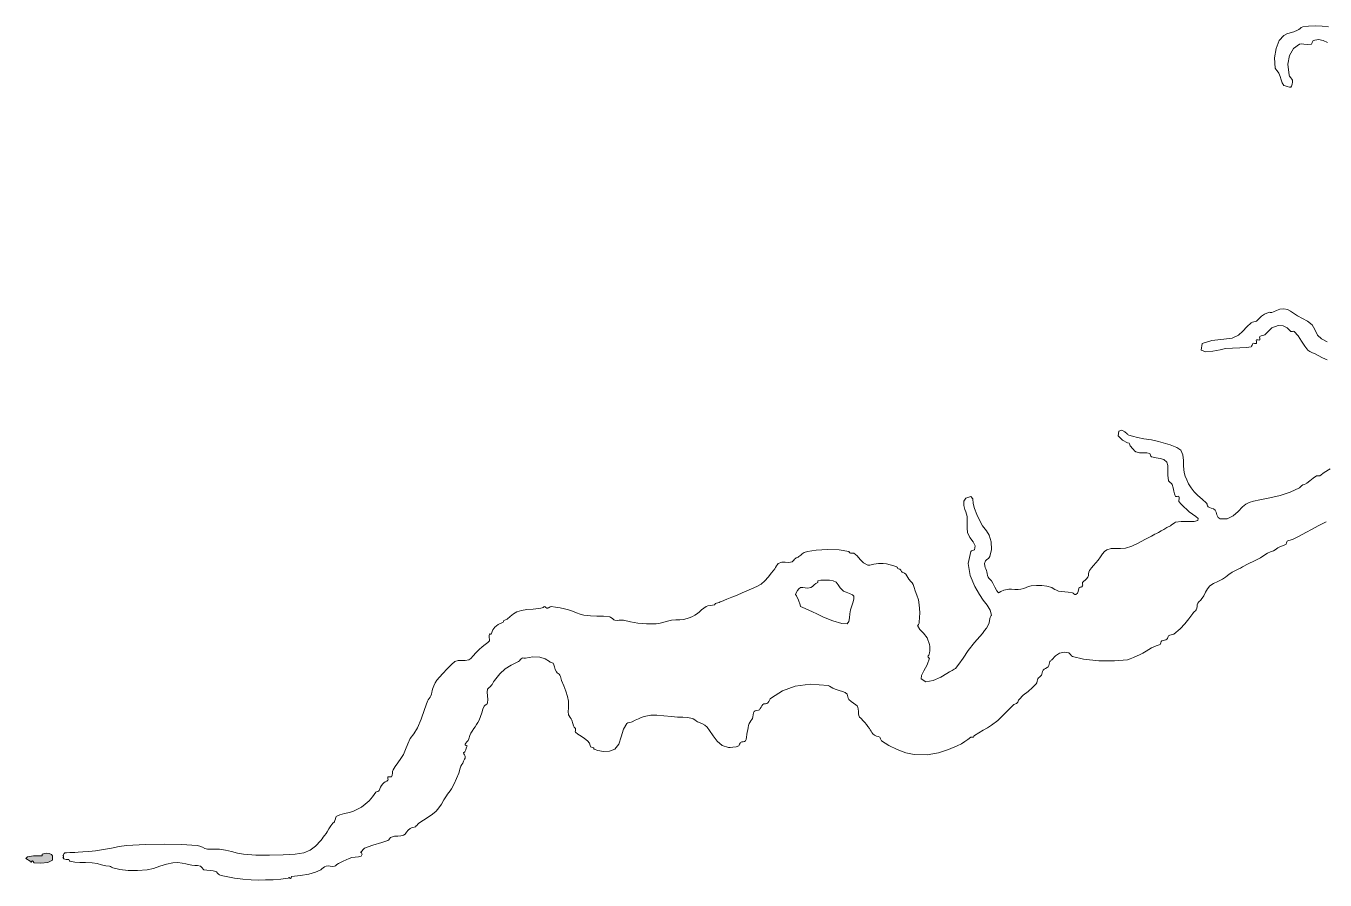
# Model space of a CAD drawing. Header units: inches. Extents: x 18 to 851, y -500 to 848.
# Drawn here: x 482.8 to 562.8, y -91.8 to -39.2 of the extents above; entities that cross this region are included whole.
import ezdxf

# ---------------------------------------------------------------- set-up
doc = ezdxf.new("R2010")
doc.units = ezdxf.units.IN
doc.header["$MEASUREMENT"] = 0
doc.layers.add('Layer 1', color=7, linetype='Continuous')

msp = doc.modelspace()

# ---------------------------------------------------------------- hatches: boundary and pattern name
at = {"layer": 'Layer 1', "true_color": 0xffffff}
msp.add_hatch(color=7, dxfattribs=at).paths.add_polyline_path([(483.798, -90.312), (483.798, -90.296), (483.797, -90.26), (483.796, -90.224), (483.798, -90.206), (484.035, -90.146), (484.224, -90.164), (484.358, -90.229), (484.433, -90.312), (484.427, -90.568), (484.143, -90.708), (483.712, -90.756), (483.269, -90.735), (483.269, -90.71), (483.244, -90.657), (483.206, -90.617), (483.162, -90.63), (483.113, -90.688), (483.099, -90.688), (483.09, -90.658), (483.057, -90.63), (482.795, -90.479), (482.897, -90.371), (483.266, -90.313)])

# ---------------------------------------------------------------- linework, layer by layer
at = {"layer": 'Layer 1', "lineweight": 0}
for points in [[(562.928, -40.249), (562.654, -40.124), (562.367, -40.052), (562.044, -40.124), (562.018, -40.163), (561.986, -40.234), (561.957, -40.304), (561.938, -40.336), (561.686, -40.364), (561.468, -40.351), (561.3, -40.33), (561.197, -40.336), (560.836, -40.613), (560.593, -41.031), (560.494, -41.578), (560.562, -42.242), (560.598, -42.308), (560.67, -42.408), (560.74, -42.505), (560.773, -42.56), (560.775, -42.681), (560.757, -42.81), (560.719, -42.919), (560.667, -42.983), (560.591, -42.979), (560.454, -42.948), (560.317, -42.908), (560.244, -42.877), (560.143, -42.729), (560.072, -42.539), (560.008, -42.333), (559.926, -42.136), (559.883, -42.071), (559.812, -41.972), (559.746, -41.875), (559.715, -41.818), (559.673, -41.193), (559.764, -40.605), (559.963, -40.122), (560.244, -39.807), (560.432, -39.715), (560.64, -39.653), (560.861, -39.589), (561.091, -39.489), (561.169, -39.434), (561.241, -39.369), (561.317, -39.312), (561.408, -39.277), (561.755, -39.236), (562.178, -39.223), (562.612, -39.236), (562.997, -39.277)], [(562.91, -59.78), (562.632, -59.644), (562.361, -59.501), (562.178, -59.41), (562.002, -59.335), (561.847, -59.264), (561.727, -59.183), (561.528, -58.939), (561.336, -58.624), (561.127, -58.297), (560.879, -58.019), (560.835, -58.01), (560.771, -58.02), (560.707, -58.029), (560.667, -58.019), (560.452, -57.804), (560.199, -57.674), (559.889, -57.663), (559.503, -57.807), (559.42, -57.876), (559.319, -57.989), (559.203, -58.117), (559.079, -58.23), (559.009, -58.263), (558.924, -58.28), (558.838, -58.299), (558.762, -58.336), (558.751, -58.376), (558.761, -58.44), (558.771, -58.505), (558.762, -58.548), (558.719, -58.559), (558.656, -58.549), (558.594, -58.539), (558.55, -58.548), (558.539, -58.59), (558.549, -58.653), (558.559, -58.717), (558.55, -58.76), (558.507, -58.77), (558.444, -58.76), (558.382, -58.75), (558.338, -58.76), (558.314, -58.8), (558.283, -58.87), (558.254, -58.938), (558.232, -58.971), (557.938, -59.021), (557.528, -59.035), (557.072, -59.045), (556.644, -59.077), (556.323, -59.149), (555.867, -59.25), (555.429, -59.291), (555.161, -59.183), (555.219, -58.778), (555.804, -58.588), (556.545, -58.51), (557.067, -58.441), (557.453, -58.249), (557.727, -58.007), (557.961, -57.743), (558.232, -57.488), (558.303, -57.456), (558.388, -57.438), (558.474, -57.42), (558.55, -57.383), (558.727, -57.226), (558.874, -57.08), (559.045, -56.953), (559.291, -56.854), (559.343, -56.848), (559.396, -56.853), (559.451, -56.857), (559.503, -56.854), (559.604, -56.811), (559.78, -56.733), (560.003, -56.663), (560.244, -56.642), (560.463, -56.685), (560.649, -56.775), (560.845, -56.905), (561.091, -57.065), (561.389, -57.223), (561.709, -57.395), (561.984, -57.614), (562.149, -57.912), (562.309, -58.248), (562.57, -58.484), (562.913, -58.672)], [(562.84, -69.749), (562.68, -69.825), (562.52, -69.901), (562.361, -69.982), (561.981, -70.195), (561.594, -70.412), (561.193, -70.625), (560.773, -70.83), (560.703, -70.854), (560.622, -70.876), (560.536, -70.901), (560.455, -70.936), (560.426, -70.977), (560.399, -71.045), (560.376, -71.111), (560.35, -71.147), (560.211, -71.202), (560.043, -71.267), (559.87, -71.352), (559.715, -71.465), (559.604, -71.525), (559.428, -71.595), (559.236, -71.678), (559.079, -71.783), (558.803, -71.969), (558.431, -72.145), (558.039, -72.325), (557.703, -72.523), (557.571, -72.604), (557.428, -72.669), (557.264, -72.739), (557.067, -72.842), (556.977, -72.898), (556.867, -72.975), (556.752, -73.062), (556.644, -73.159), (556.461, -73.275), (556.188, -73.409), (555.903, -73.551), (555.691, -73.688), (555.54, -73.868), (555.427, -74.074), (555.312, -74.299), (555.161, -74.535), (555.109, -74.59), (555.056, -74.633), (555.001, -74.68), (554.949, -74.747), (554.911, -74.85), (554.898, -74.959), (554.885, -75.068), (554.844, -75.171), (554.799, -75.223), (554.742, -75.27), (554.684, -75.32), (554.632, -75.383), (554.402, -75.725), (554.154, -76.031), (553.854, -76.332), (553.468, -76.653), (553.396, -76.688), (553.312, -76.704), (553.227, -76.723), (553.149, -76.759), (553.118, -76.804), (553.096, -76.866), (553.074, -76.929), (553.044, -76.971), (552.974, -77.003), (552.889, -77.021), (552.803, -77.04), (552.727, -77.077), (552.696, -77.121), (552.672, -77.186), (552.648, -77.249), (552.62, -77.289), (552.511, -77.341), (552.375, -77.387), (552.229, -77.437), (552.091, -77.5), (551.927, -77.604), (551.758, -77.715), (551.57, -77.824), (551.35, -77.924), (551.202, -77.99), (550.993, -78.09), (550.777, -78.186), (550.608, -78.241), (549.825, -78.312), (548.855, -78.298), (547.915, -78.201), (547.221, -78.029), (547.168, -77.988), (547.11, -77.922), (547.055, -77.856), (547.009, -77.818), (546.711, -77.76), (546.433, -77.829), (546.178, -77.999), (545.95, -78.241), (545.924, -78.269), (545.893, -78.299), (545.863, -78.326), (545.844, -78.348), (545.815, -78.417), (545.796, -78.505), (545.774, -78.594), (545.738, -78.665), (545.668, -78.722), (545.576, -78.77), (545.486, -78.818), (545.421, -78.877), (545.384, -78.956), (545.365, -79.038), (545.349, -79.119), (545.314, -79.194), (545.268, -79.247), (545.206, -79.302), (545.146, -79.356), (545.103, -79.406), (545.076, -79.475), (545.056, -79.563), (545.033, -79.652), (544.997, -79.724), (544.772, -79.952), (544.49, -80.185), (544.196, -80.425), (543.938, -80.677), (543.903, -80.731), (543.886, -80.785), (543.867, -80.838), (543.832, -80.889), (543.783, -80.921), (543.727, -80.941), (543.669, -80.962), (543.62, -80.994), (543.29, -81.325), (542.966, -81.651), (542.624, -81.967), (542.244, -82.265), (541.999, -82.424), (541.736, -82.575), (541.463, -82.73), (541.186, -82.9), (541.161, -82.933), (541.156, -82.965), (541.14, -82.992), (541.079, -83.006), (541.057, -83.005), (541.025, -83.003), (540.995, -83.002), (540.974, -83.006), (540.784, -83.139), (540.605, -83.271), (540.399, -83.401), (540.127, -83.535), (539.595, -83.756), (538.988, -83.957), (538.289, -84.079), (537.479, -84.064), (536.958, -83.956), (536.435, -83.766), (535.931, -83.513), (535.468, -83.218), (535.44, -83.176), (535.413, -83.107), (535.387, -83.042), (535.361, -83.006), (535.261, -82.969), (535.157, -82.936), (535.049, -82.884), (534.938, -82.794), (534.878, -82.721), (534.828, -82.641), (534.78, -82.558), (534.727, -82.477), (534.633, -82.35), (534.539, -82.225), (534.434, -82.094), (534.303, -81.947), (534.258, -81.902), (534.189, -81.838), (534.125, -81.775), (534.091, -81.735), (534.05, -81.584), (534.047, -81.419), (534.04, -81.253), (533.985, -81.101), (533.894, -81.009), (533.756, -80.914), (533.601, -80.806), (533.456, -80.677), (533.419, -80.607), (533.399, -80.52), (533.382, -80.432), (533.35, -80.359), (533.225, -80.251), (533.062, -80.181), (532.857, -80.121), (532.609, -80.041), (532.48, -79.982), (532.362, -79.916), (532.262, -79.859), (532.186, -79.83), (531.088, -79.743), (530.16, -79.867), (529.371, -80.158), (528.691, -80.571), (528.625, -80.643), (528.58, -80.728), (528.537, -80.814), (528.479, -80.889), (528.409, -80.925), (528.323, -80.94), (528.235, -80.957), (528.162, -80.994), (528.104, -81.065), (528.057, -81.155), (528.008, -81.244), (527.95, -81.312), (527.888, -81.337), (527.787, -81.362), (527.689, -81.389), (527.633, -81.418), (527.593, -81.511), (527.567, -81.633), (527.549, -81.754), (527.526, -81.842), (527.483, -81.912), (527.417, -82.005), (527.353, -82.096), (527.314, -82.159), (527.284, -82.273), (527.258, -82.412), (527.233, -82.558), (527.209, -82.688), (527.184, -82.829), (527.158, -82.991), (527.132, -83.135), (527.104, -83.218), (527.036, -83.266), (526.954, -83.279), (526.868, -83.289), (526.785, -83.324), (526.758, -83.366), (526.731, -83.434), (526.704, -83.499), (526.68, -83.535), (526.512, -83.589), (526.32, -83.623), (526.15, -83.64), (526.044, -83.642), (525.661, -83.518), (525.357, -83.255), (525.105, -82.921), (524.88, -82.583), (524.727, -82.382), (524.587, -82.259), (524.409, -82.165), (524.139, -82.053), (524.07, -82.012), (523.975, -81.943), (523.881, -81.877), (523.82, -81.842), (523.554, -81.795), (523.243, -81.773), (522.903, -81.76), (522.55, -81.735), (522.062, -81.68), (521.646, -81.643), (521.258, -81.651), (520.856, -81.735), (520.682, -81.798), (520.5, -81.875), (520.312, -81.961), (520.115, -82.053), (520.055, -82.071), (519.957, -82.098), (519.859, -82.128), (519.797, -82.159), (519.585, -82.515), (519.446, -82.983), (519.298, -83.438), (519.057, -83.747), (518.717, -83.867), (518.345, -83.881), (518.011, -83.828), (517.785, -83.747), (517.762, -83.719), (517.757, -83.686), (517.739, -83.656), (517.68, -83.642), (517.562, -83.602), (517.522, -83.508), (517.481, -83.376), (517.362, -83.218), (517.178, -83.075), (516.977, -82.944), (516.783, -82.818), (516.621, -82.688), (516.612, -82.646), (516.622, -82.581), (516.632, -82.518), (516.621, -82.477), (516.547, -82.395), (516.508, -82.298), (516.473, -82.158), (516.409, -81.947), (516.369, -81.88), (516.299, -81.783), (516.231, -81.688), (516.197, -81.63), (516.179, -81.428), (516.189, -81.215), (516.205, -80.998), (516.197, -80.782), (516.136, -80.49), (516.032, -80.165), (515.906, -79.831), (515.773, -79.512), (515.741, -79.421), (515.724, -79.345), (515.704, -79.272), (515.668, -79.194), (515.618, -79.131), (515.559, -79.08), (515.5, -79.033), (515.456, -78.982), (515.386, -78.831), (515.337, -78.678), (515.295, -78.544), (515.244, -78.453), (515.199, -78.424), (515.139, -78.399), (515.078, -78.376), (515.032, -78.348), (514.77, -78.175), (514.424, -78.078), (514.012, -78.062), (513.551, -78.136), (513.5, -78.139), (513.443, -78.132), (513.388, -78.127), (513.339, -78.136), (513.286, -78.177), (513.229, -78.243), (513.173, -78.309), (513.127, -78.348), (512.675, -78.564), (512.304, -78.802), (511.974, -79.104), (511.645, -79.512), (511.59, -79.593), (511.54, -79.671), (511.489, -79.749), (511.433, -79.83), (511.387, -79.878), (511.318, -79.943), (511.254, -80.004), (511.221, -80.041), (511.188, -80.236), (511.208, -80.45), (511.234, -80.672), (511.221, -80.889), (511.185, -80.943), (511.119, -81), (511.052, -81.055), (511.009, -81.101), (510.932, -81.284), (510.859, -81.506), (510.782, -81.737), (510.691, -81.947), (510.612, -82.09), (510.531, -82.226), (510.451, -82.355), (510.374, -82.477), (510.269, -82.636), (510.187, -82.762), (510.12, -82.904), (510.057, -83.112), (510.015, -83.196), (509.947, -83.286), (509.881, -83.368), (509.845, -83.43), (509.846, -83.493), (509.882, -83.514), (509.925, -83.519), (509.95, -83.535), (509.938, -83.581), (509.905, -83.672), (509.869, -83.774), (509.845, -83.854), (509.82, -83.896), (509.785, -83.931), (509.753, -83.952), (509.738, -83.959), (509.754, -84.021), (509.796, -84.093), (509.836, -84.178), (509.845, -84.276), (509.83, -84.301), (509.798, -84.36), (509.762, -84.431), (509.738, -84.488), (509.693, -84.591), (509.635, -84.684), (509.575, -84.783), (509.527, -84.912), (509.436, -85.221), (509.312, -85.546), (509.164, -85.872), (508.997, -86.183), (508.92, -86.299), (508.839, -86.401), (508.758, -86.501), (508.68, -86.606), (508.522, -86.862), (508.371, -87.119), (508.215, -87.357), (508.045, -87.559), (507.819, -87.745), (507.551, -87.928), (507.265, -88.111), (506.985, -88.3), (506.926, -88.352), (506.875, -88.408), (506.826, -88.464), (506.773, -88.512), (506.702, -88.546), (506.619, -88.563), (506.534, -88.582), (506.456, -88.618), (506.335, -88.729), (506.232, -88.851), (506.136, -88.962), (506.033, -89.041), (505.882, -89.081), (505.695, -89.092), (505.492, -89.104), (505.292, -89.147), (505.236, -89.187), (505.181, -89.251), (505.127, -89.316), (505.08, -89.359), (504.711, -89.483), (504.16, -89.642), (503.646, -89.843), (503.386, -90.1), (503.407, -90.087), (503.443, -90.118), (503.477, -90.166), (503.491, -90.206), (503.432, -90.327), (503.278, -90.369), (503.073, -90.383), (502.856, -90.418), (502.69, -90.477), (502.519, -90.552), (502.329, -90.64), (502.115, -90.735), (502.036, -90.781), (501.944, -90.849), (501.858, -90.912), (501.798, -90.947), (501.669, -90.959), (501.531, -90.943), (501.394, -90.93), (501.268, -90.947), (501.178, -90.991), (501.097, -91.048), (501.021, -91.106), (500.95, -91.159), (500.626, -91.311), (500.203, -91.428), (499.704, -91.516), (499.15, -91.582), (499.151, -91.607), (499.127, -91.66), (499.088, -91.701), (499.045, -91.688), (498.992, -91.629), (498.979, -91.634), (498.972, -91.665), (498.938, -91.688), (498.479, -91.738), (498.008, -91.773), (497.552, -91.792), (497.139, -91.794), (496.651, -91.775), (496.14, -91.735), (495.625, -91.672), (495.127, -91.582), (495.018, -91.562), (494.911, -91.544), (494.807, -91.519), (494.703, -91.477), (494.654, -91.435), (494.594, -91.366), (494.535, -91.3), (494.492, -91.265), (494.319, -91.229), (494.126, -91.213), (493.931, -91.196), (493.751, -91.159), (493.699, -91.12), (493.639, -91.051), (493.581, -90.982), (493.539, -90.947), (493.358, -90.909), (493.188, -90.897), (493.009, -90.884), (492.798, -90.842), (492.639, -90.799), (492.418, -90.752), (492.149, -90.724), (491.845, -90.735), (491.44, -90.821), (491.04, -90.949), (490.646, -91.076), (490.257, -91.159), (489.658, -91.206), (489.085, -91.203), (488.568, -91.151), (488.139, -91.053), (488.098, -91.029), (488.058, -90.995), (488.004, -90.964), (487.927, -90.947), (487.704, -90.913), (487.45, -90.851), (487.17, -90.783), (486.868, -90.735), (486.456, -90.715), (486.119, -90.718), (485.812, -90.702), (485.492, -90.63), (485.474, -90.608), (485.464, -90.574), (485.441, -90.541), (485.386, -90.523), (485.268, -90.521), (485.182, -90.516), (485.117, -90.487), (485.068, -90.418), (485.099, -90.432), (485.11, -90.358), (485.101, -90.288), (485.068, -90.312), (485.139, -90.161), (485.195, -90.114), (485.294, -90.113), (485.492, -90.1), (485.569, -90.098), (485.652, -90.105), (485.733, -90.11), (485.81, -90.1), (486, -90.07), (486.296, -90.051), (486.666, -90.029), (487.08, -89.994), (487.565, -89.922), (488.059, -89.825), (488.539, -89.734), (488.986, -89.677), (490.156, -89.613), (491.301, -89.594), (492.373, -89.615), (493.327, -89.677), (493.492, -89.713), (493.654, -89.777), (493.812, -89.844), (493.962, -89.889), (494.141, -89.902), (494.332, -89.895), (494.523, -89.885), (494.703, -89.889), (495.086, -89.954), (495.457, -90.049), (495.822, -90.144), (496.186, -90.206), (496.951, -90.256), (497.791, -90.27), (498.622, -90.252), (499.362, -90.206), (499.893, -90.121), (500.295, -89.963), (500.627, -89.715), (500.95, -89.359), (501.022, -89.261), (501.091, -89.159), (501.168, -89.052), (501.268, -88.936), (501.344, -88.827), (501.446, -88.652), (501.566, -88.461), (501.691, -88.3), (501.713, -88.278), (501.748, -88.244), (501.781, -88.212), (501.798, -88.194), (501.819, -88.134), (501.847, -88.032), (501.876, -87.932), (501.903, -87.877), (502.113, -87.783), (502.405, -87.708), (502.712, -87.639), (502.962, -87.559), (503.204, -87.441), (503.445, -87.302), (503.684, -87.132), (503.915, -86.924), (504.025, -86.799), (504.127, -86.665), (504.229, -86.529), (504.339, -86.395), (504.381, -86.369), (504.449, -86.341), (504.516, -86.312), (504.551, -86.288), (504.59, -86.187), (504.626, -86.087), (504.677, -85.982), (504.762, -85.865), (504.834, -85.806), (504.92, -85.758), (505.006, -85.71), (505.08, -85.653), (505.09, -85.609), (505.08, -85.547), (505.07, -85.484), (505.08, -85.441), (505.123, -85.434), (505.188, -85.443), (505.252, -85.452), (505.292, -85.441), (505.334, -85.344), (505.354, -85.226), (505.37, -85.109), (505.397, -85.018), (505.527, -84.811), (505.7, -84.571), (505.88, -84.316), (506.033, -84.064), (506.168, -83.757), (506.299, -83.419), (506.455, -83.087), (506.668, -82.794), (506.898, -82.426), (507.117, -81.891), (507.324, -81.304), (507.516, -80.782), (507.558, -80.711), (507.623, -80.619), (507.688, -80.529), (507.727, -80.465), (507.765, -80.344), (507.787, -80.237), (507.807, -80.139), (507.833, -80.041), (507.902, -79.842), (507.979, -79.665), (508.088, -79.491), (508.256, -79.301), (508.459, -79.083), (508.719, -78.798), (508.985, -78.526), (509.209, -78.348), (509.41, -78.287), (509.627, -78.284), (509.846, -78.286), (510.057, -78.241), (510.183, -78.151), (510.326, -78), (510.492, -77.811), (510.691, -77.606), (510.876, -77.449), (511.071, -77.297), (511.236, -77.168), (511.327, -77.077), (511.34, -76.984), (511.32, -76.858), (511.305, -76.736), (511.327, -76.653), (511.348, -76.65), (511.382, -76.653), (511.416, -76.656), (511.433, -76.653), (511.533, -76.398), (511.661, -76.22), (511.86, -76.072), (512.174, -75.912), (512.195, -75.887), (512.202, -75.853), (512.222, -75.822), (512.279, -75.807), (512.423, -75.734), (512.613, -75.577), (512.822, -75.402), (513.021, -75.277), (513.297, -75.195), (513.623, -75.149), (514.018, -75.114), (514.503, -75.065), (514.582, -75.044), (514.641, -75.009), (514.684, -74.976), (514.715, -74.959), (514.767, -74.973), (514.812, -75.011), (514.861, -75.05), (514.927, -75.065), (514.955, -75.047), (515.004, -75.01), (515.066, -74.973), (515.139, -74.959), (515.407, -74.989), (515.679, -75.043), (515.945, -75.107), (516.197, -75.171), (516.449, -75.249), (516.691, -75.342), (516.925, -75.428), (517.15, -75.488), (517.547, -75.534), (517.947, -75.545), (518.347, -75.554), (518.738, -75.595), (518.806, -75.631), (518.903, -75.701), (518.998, -75.771), (519.057, -75.807), (519.187, -75.817), (519.32, -75.808), (519.455, -75.797), (519.586, -75.807), (520.01, -75.895), (520.473, -75.977), (520.996, -76.025), (521.598, -76.018), (521.836, -75.981), (522.063, -75.92), (522.296, -75.854), (522.55, -75.807), (522.811, -75.785), (523.056, -75.771), (523.286, -75.749), (523.503, -75.7), (523.684, -75.635), (523.838, -75.564), (523.983, -75.482), (524.139, -75.383), (524.269, -75.28), (524.392, -75.166), (524.521, -75.055), (524.668, -74.959), (524.781, -74.924), (524.926, -74.903), (525.073, -74.884), (525.197, -74.854), (525.217, -74.831), (525.225, -74.796), (525.246, -74.764), (525.303, -74.747), (525.402, -74.734), (525.477, -74.71), (525.543, -74.678), (525.621, -74.642), (525.949, -74.513), (526.263, -74.393), (526.573, -74.266), (526.892, -74.112), (527.138, -74.004), (527.458, -73.877), (527.786, -73.735), (528.056, -73.583), (528.284, -73.387), (528.495, -73.152), (528.698, -72.895), (528.903, -72.63), (528.951, -72.556), (529.003, -72.461), (529.058, -72.372), (529.115, -72.312), (529.329, -72.234), (529.545, -72.23), (529.757, -72.241), (529.962, -72.206), (530.017, -72.168), (530.07, -72.11), (530.123, -72.047), (530.174, -71.994), (530.222, -71.965), (530.275, -71.943), (530.332, -71.921), (530.386, -71.889), (530.501, -71.789), (530.593, -71.707), (530.713, -71.637), (530.915, -71.571), (531.438, -71.491), (532.141, -71.452), (532.865, -71.473), (533.456, -71.571), (533.469, -71.587), (533.487, -71.619), (533.517, -71.653), (533.562, -71.677), (533.612, -71.68), (533.67, -71.673), (533.726, -71.668), (533.773, -71.677), (533.98, -71.84), (534.161, -72.061), (534.359, -72.274), (534.621, -72.418), (534.746, -72.404), (534.993, -72.36), (535.293, -72.318), (535.573, -72.312), (535.769, -72.339), (535.997, -72.386), (536.225, -72.449), (536.421, -72.523), (536.442, -72.549), (536.449, -72.584), (536.469, -72.614), (536.526, -72.63), (536.605, -72.661), (536.654, -72.726), (536.691, -72.795), (536.738, -72.842), (536.891, -72.912), (536.967, -72.967), (537.034, -73.065), (537.162, -73.266), (537.271, -73.41), (537.354, -73.505), (537.42, -73.613), (537.479, -73.795), (537.545, -73.989), (537.644, -74.256), (537.739, -74.557), (537.797, -74.854), (537.812, -75.072), (537.821, -75.341), (537.818, -75.631), (537.797, -75.912), (537.78, -75.975), (537.747, -76.058), (537.713, -76.121), (537.691, -76.124), (537.826, -76.372), (538.047, -76.6), (538.274, -76.881), (538.433, -77.289), (538.447, -77.414), (538.448, -77.553), (538.441, -77.691), (538.433, -77.818), (538.412, -77.897), (538.377, -77.959), (538.343, -78.003), (538.326, -78.029), (538.341, -78.08), (538.377, -78.118), (538.413, -78.139), (538.433, -78.136), (538.287, -78.554), (538.086, -78.916), (537.926, -79.206), (537.903, -79.406), (538.203, -79.592), (538.646, -79.519), (539.116, -79.31), (539.491, -79.089), (539.656, -78.987), (539.817, -78.895), (539.948, -78.818), (540.021, -78.771), (540.236, -78.514), (540.499, -78.132), (540.813, -77.672), (541.186, -77.183), (541.36, -76.983), (541.529, -76.804), (541.685, -76.629), (541.82, -76.441), (541.927, -76.283), (542.017, -76.14), (542.089, -75.961), (542.139, -75.7), (542.159, -75.63), (542.194, -75.559), (542.229, -75.504), (542.244, -75.488), (542.16, -75.19), (541.971, -74.884), (541.733, -74.562), (541.503, -74.218), (541.225, -73.723), (540.936, -73.053), (540.798, -72.305), (540.974, -71.571), (541.016, -71.536), (541.077, -71.515), (541.141, -71.494), (541.186, -71.465), (541.238, -71.224), (541.109, -70.976), (540.912, -70.708), (540.762, -70.406), (540.737, -70.13), (540.747, -69.775), (540.737, -69.419), (540.656, -69.136), (540.6, -68.992), (540.541, -68.741), (540.541, -68.476), (540.656, -68.289), (540.973, -68.184), (541.088, -68.337), (541.119, -68.625), (541.186, -68.924), (541.343, -69.289), (541.497, -69.646), (541.681, -69.984), (541.927, -70.301), (542.092, -70.572), (542.218, -70.985), (542.252, -71.452), (542.139, -71.889), (542.049, -71.995), (541.949, -72.059), (541.864, -72.144), (541.82, -72.312), (541.823, -72.453), (541.849, -72.553), (541.886, -72.639), (541.927, -72.735), (541.947, -72.82), (541.968, -72.932), (541.994, -73.05), (542.032, -73.159), (542.074, -73.217), (542.131, -73.266), (542.191, -73.314), (542.244, -73.371), (542.323, -73.516), (542.449, -73.761), (542.578, -73.996), (542.668, -74.112), (542.71, -74.091), (542.814, -74.032), (543.006, -73.96), (543.303, -73.9), (543.481, -73.894), (543.682, -73.902), (543.878, -73.91), (544.044, -73.9), (544.225, -73.852), (544.381, -73.789), (544.527, -73.729), (544.68, -73.688), (545.011, -73.655), (545.334, -73.66), (545.647, -73.705), (545.95, -73.795), (546.048, -73.843), (546.146, -73.902), (546.253, -73.961), (546.373, -74.006), (546.56, -74.039), (546.752, -74.054), (546.966, -74.071), (547.221, -74.112), (547.268, -74.139), (547.319, -74.181), (547.375, -74.215), (547.433, -74.218), (547.534, -74.146), (547.574, -74.043), (547.595, -73.922), (547.644, -73.795), (547.693, -73.764), (547.754, -73.765), (547.813, -73.754), (547.855, -73.688), (547.858, -73.639), (547.851, -73.58), (547.846, -73.522), (547.855, -73.477), (547.921, -73.401), (548.008, -73.331), (548.098, -73.255), (548.174, -73.159), (548.211, -73.055), (548.224, -72.947), (548.238, -72.84), (548.279, -72.735), (548.392, -72.579), (548.521, -72.428), (548.662, -72.272), (548.809, -72.101), (548.951, -71.903), (549.075, -71.721), (549.198, -71.568), (549.338, -71.465), (549.616, -71.386), (549.896, -71.379), (550.188, -71.389), (550.503, -71.359), (550.88, -71.24), (551.281, -71.054), (551.69, -70.835), (552.091, -70.618), (552.199, -70.564), (552.305, -70.514), (552.41, -70.463), (552.515, -70.406), (552.683, -70.307), (552.848, -70.209), (553.031, -70.104), (553.256, -69.982), (553.331, -69.936), (553.425, -69.868), (553.514, -69.806), (553.573, -69.771), (553.914, -69.727), (554.344, -69.723), (554.731, -69.716), (554.949, -69.665), (554.963, -69.547), (554.824, -69.42), (554.615, -69.283), (554.42, -69.136), (554.262, -68.988), (554.083, -68.821), (553.913, -68.652), (553.785, -68.5), (553.775, -68.433), (553.789, -68.337), (553.801, -68.243), (553.785, -68.183), (553.742, -68.175), (553.676, -68.185), (553.611, -68.192), (553.573, -68.183), (553.507, -68.029), (553.473, -67.848), (553.436, -67.647), (553.361, -67.441), (553.319, -67.395), (553.25, -67.331), (553.183, -67.27), (553.149, -67.229), (553.102, -66.87), (553.106, -66.543), (553.106, -66.268), (553.044, -66.065), (552.859, -65.906), (552.636, -65.842), (552.378, -65.81), (552.091, -65.748), (552.058, -65.71), (552.033, -65.643), (552.012, -65.574), (551.985, -65.536), (551.812, -65.501), (551.588, -65.5), (551.352, -65.49), (551.138, -65.43), (551.05, -65.366), (550.981, -65.289), (550.911, -65.202), (550.82, -65.112), (550.789, -65.066), (550.765, -65.002), (550.741, -64.939), (550.715, -64.9), (550.621, -64.881), (550.307, -64.711), (550.037, -64.45), (550.079, -64.159), (550.264, -64.112), (550.461, -64.206), (550.601, -64.329), (550.608, -64.371), (550.697, -64.405), (550.773, -64.429), (550.847, -64.45), (550.926, -64.477), (551.223, -64.554), (551.631, -64.627), (552.084, -64.705), (552.515, -64.795), (552.817, -64.876), (553.24, -65.008), (553.646, -65.165), (553.891, -65.324), (554.031, -65.63), (554.061, -65.968), (554.058, -66.327), (554.103, -66.7), (554.169, -66.925), (554.262, -67.161), (554.38, -67.404), (554.526, -67.653), (554.715, -67.892), (554.947, -68.118), (555.207, -68.351), (555.479, -68.606), (555.515, -68.66), (555.527, -68.714), (555.542, -68.767), (555.585, -68.818), (555.66, -68.854), (555.776, -68.896), (555.902, -68.951), (556.009, -69.029), (556.066, -69.148), (556.117, -69.313), (556.193, -69.469), (556.326, -69.56), (556.748, -69.551), (557.117, -69.37), (557.436, -69.1), (557.703, -68.818), (557.892, -68.653), (558.103, -68.547), (558.379, -68.471), (558.762, -68.395), (559.372, -68.274), (560.006, -68.123), (560.627, -67.923), (561.197, -67.653), (561.267, -67.599), (561.339, -67.529), (561.42, -67.47), (561.515, -67.441), (561.65, -67.375), (561.843, -67.227), (562.057, -67.053), (562.256, -66.912), (562.302, -66.907), (562.365, -66.916), (562.428, -66.923), (562.467, -66.912), (562.724, -66.706), (563.104, -66.49)], [(531.55, -73.477), (531.552, -73.46), (531.55, -73.424), (531.549, -73.389), (531.55, -73.371), (531.742, -73.345), (532.004, -73.332), (532.277, -73.339), (532.503, -73.371), (532.684, -73.465), (532.802, -73.615), (532.929, -73.802), (533.139, -74.006), (533.294, -74.085), (533.495, -74.16), (533.677, -74.238), (533.773, -74.324), (533.776, -74.477), (533.722, -74.68), (533.64, -74.916), (533.562, -75.171), (533.525, -75.403), (533.498, -75.657), (533.45, -75.879), (533.35, -76.018), (533.018, -76.011), (532.475, -75.846), (531.893, -75.608), (531.444, -75.383), (531.27, -75.303), (530.948, -75.162), (530.636, -75.025), (530.491, -74.959), (530.464, -74.851), (530.358, -74.57), (530.24, -74.299), (530.174, -74.218), (530.217, -74.107), (530.292, -73.98), (530.388, -73.865), (530.491, -73.795), (530.629, -73.78), (530.778, -73.807), (530.943, -73.826), (531.127, -73.795), (531.226, -73.729), (531.328, -73.63), (531.436, -73.533), (531.55, -73.477), (531.55, -73.477)], [(531.127, -73.795), (530.943, -73.826), (530.778, -73.807), (530.629, -73.78), (530.491, -73.795), (530.388, -73.865), (530.292, -73.98), (530.217, -74.107), (530.174, -74.218), (530.24, -74.299), (530.358, -74.57), (530.464, -74.851), (530.491, -74.959), (530.636, -75.025), (530.948, -75.162), (531.27, -75.303), (531.444, -75.383), (531.893, -75.608), (532.475, -75.846), (533.018, -76.011), (533.35, -76.018), (533.45, -75.879), (533.498, -75.657), (533.525, -75.403), (533.562, -75.171), (533.64, -74.916), (533.722, -74.68), (533.776, -74.477), (533.773, -74.324), (533.677, -74.238), (533.495, -74.16), (533.294, -74.085), (533.139, -74.006), (532.929, -73.802), (532.802, -73.615), (532.684, -73.465), (532.503, -73.371), (532.277, -73.339), (532.004, -73.332), (531.742, -73.345), (531.55, -73.371), (531.549, -73.389), (531.55, -73.424), (531.552, -73.46), (531.55, -73.477), (531.436, -73.533), (531.328, -73.63), (531.226, -73.729), (531.127, -73.795), (531.127, -73.795)], [(483.798, -90.312), (483.798, -90.296), (483.797, -90.26), (483.796, -90.224), (483.798, -90.206), (484.035, -90.146), (484.224, -90.164), (484.358, -90.229), (484.433, -90.312), (484.427, -90.568), (484.143, -90.708), (483.712, -90.756), (483.269, -90.735), (483.269, -90.71), (483.244, -90.657), (483.206, -90.617), (483.162, -90.63), (483.113, -90.688), (483.099, -90.688), (483.09, -90.658), (483.057, -90.63), (482.795, -90.479), (482.897, -90.371), (483.266, -90.313), (483.798, -90.312), (483.798, -90.312)]]:
    msp.add_lwpolyline(points, dxfattribs=at)

doc.saveas('drawing.dxf')
